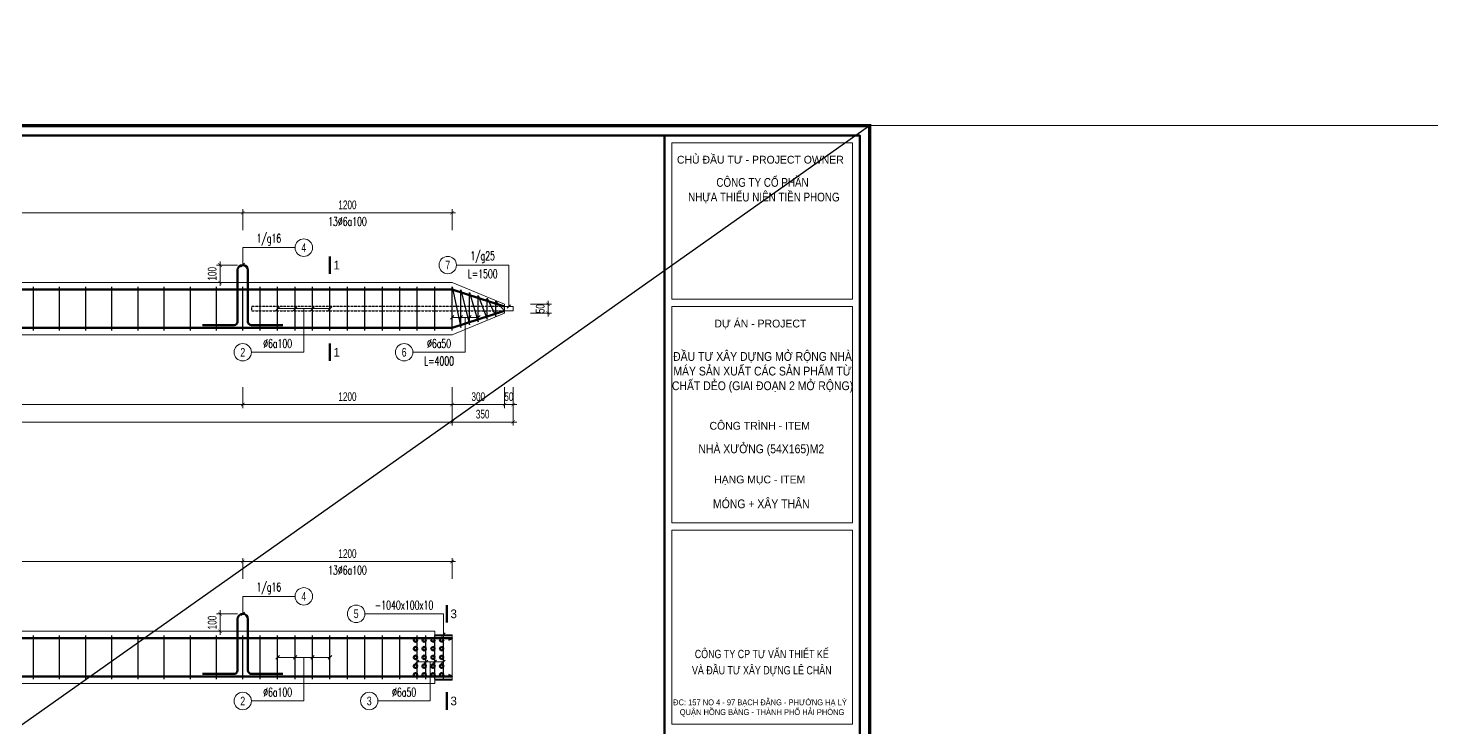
# Model space of a CAD drawing. Header units: inches. Extents: x 541671 to 837720, y 76128 to 1008472.
# Drawn here: x 611809 to 619855, y 380703 to 384717 of the extents above; entities that cross this region are included whole.
import ezdxf
from ezdxf.enums import TextEntityAlignment as Align

# ---------------------------------------------------------------- set-up
doc = ezdxf.new("R2010")
doc.units = ezdxf.units.IN
doc.header["$MEASUREMENT"] = 0
doc.header["$PDMODE"] = 32
doc.header["$PDSIZE"] = -1
doc.linetypes.add('HIDDEN', pattern=[0.375, 0.25, -0.125])
doc.layers.get('0').update_dxf_attribs({"lineweight": 18})
for name, color, linetype, lineweight in [('Hien', 4, 'Continuous', 20), ('KICHTHUOC', 4, 'Continuous', 18), ('LC Net thay', 7, 'Continuous', 25), ('LC Text1', 3, 'Continuous', 20), ('ThepDai', 5, 'Continuous', 30), ('ThepDoc', 3, 'Continuous', 50), ('ThepDocHien', 3, 'Continuous', 50), ('VatLieu', 8, 'Continuous', 9)]:
    doc.layers.add(name, color=color, linetype=linetype, lineweight=lineweight)
doc.layers.add('KCS_Plotter', color=11, linetype='Continuous', plot=False)
doc.layers.add('Khuat', color=6, linetype='HIDDEN')
doc.layers.add('Khungten_LCDI', color=7, linetype='Continuous')
doc.styles.add('Khungten', font='VHAVAN_2.TTF', dxfattribs={"width": 0.8, "height": 5000})
doc.styles.add('ROMANS', font='vncc-rms.shx', dxfattribs={"width": 0.7, "bigfont": 'romancvn.shx'})
doc.styles.add('style2', font='romans.shx', dxfattribs={"width": 0.65, "bigfont": 'vns.shx'})
doc.styles.add('Title', font='VHAVAN_2.TTF', dxfattribs={"width": 0.8})
doc.styles.add('VNAVANTH', font='VHAVANB_2.TTF', dxfattribs={"width": 0.6})
doc.dimstyles.new('dim50', dxfattribs={"dimscale": 20, "dimtxt": 2.5, "dimasz": 1, "dimexe": 1, "dimexo": 0, "dimgap": 1, "dimtad": 1, "dimdec": 0, "dimzin": 12, "dimdsep": 46, "dimtxsty": 'ROMANS', "dimblk": 'ARCHTICK', "dimcen": 0, "dimdle": 1, "dimclrd": 1, "dimclre": 1, "dimclrt": 7, "dimadec": 0, "dimazin": 0, "dimtfac": 4e-06, "dimtdec": 0, "dimtix": 1, "dimtmove": 2, "dimatfit": 3, "dimldrblk": 'ARCHTICK', "dimfxl": 1, "dimtolj": 1, "dimtzin": 0, "dimarcsym": 0})

# ---------------------------------------------------------------- blocks, each defined once
blk = doc.blocks.new('lcdi fix')
at = {"layer": 'Defpoints', "lineweight": 0}
blk.add_lwpolyline([(-1200, -14850), (-1200, 14850), (40800, 14850), (40800, -14850)], close=True, dxfattribs=at)
at = {"layer": 'Khungten_LCDI', "color": 5, "lineweight": 60}
blk.add_line((36600, 14650), (36600, -14650), dxfattribs=at)
at = {"layer": 'Khungten_LCDI', "color": 5, "lineweight": 25}
blk.add_line((40600, -14650), (40600, 14650), dxfattribs=at)
at = {"layer": 'Khungten_LCDI', "color": 5, "lineweight": 60}
blk.add_lwpolyline([(0, -14650), (0, 14650), (40600, 14650), (40600, -14650)], close=True, dxfattribs=at)
at = {"layer": 'Khungten_LCDI', "color": 9, "lineweight": 15}
for points in [[(36750, 11293.6), (40450, 11293.6), (40450, 14500), (36750, 14500)], [(36750, 6711.5), (40450, 6711.5), (40450, 11143.6), (36750, 11143.6)], [(36750, 2587.2), (40450, 2587.2), (40450, 6561.5), (36750, 6561.5)]]:
    blk.add_lwpolyline(points, close=True, dxfattribs=at)
at = {"color": 7, "style": 'Khungten'}
for s, p in [('chñ ®Çu t\xad - project owner', (38565.6, 14071.4)), ('dù ¸n - project', (38565.6, 10715)), ('c«ng tr×nh - item', (38552.5, 8621.1)), ('h¹ng môc - item', (38552.5, 7521.1))]:
    blk.add_text(s, height=160, dxfattribs=at).set_placement(p, align=Align.CENTER)
at = {"color": 7, "style": 'Title', "width": 0.8}
for s, p in [('c«ng ty cp t\xad vÊn thiÕt kÕ', (38594.2, 3941.9)), ('vµ ®Çu t\xad x©y dùng lª ch©n', (38594.2, 3608.6))]:
    blk.add_text(s, height=170, dxfattribs=at).set_placement(p, align=Align.CENTER)
at = {"color": 4, "char_height": 180, "attachment_point": 5, "style": 'Khungten'}
for s, insert, width in [('{\\f.VnArialH|b0|i0|c0|p34;c«ng ty cæ phÇn\\P nhùa thiÕu niªn tiÒn phong }', (38609, 13516.3), 3619.874), ('{\\f.VnArialH|b0|i0|c0|p34;\\W0.85;®Çu t\xad x©y dùng më réng NHµ M¸Y S¶N XUÊT C¸C S¶N PHÈM tõ chÊt dÎo (giai ®o¹n 2 më réng)}', (38609, 9794.1), 3712.556), ('{\\f.VnArialH|b0|i0|c0|p34;\\W0.85;nhµ x\xadëng (54x165)m2}', (38583.9, 8201.2), 3070.025), ('{\\f.VnArialH|b0|i0|c0|p34;\\W0.85;mãng + x©y th©n}', (38583.9, 7101.2), 3070.025)]:
    blk.add_mtext(s, dxfattribs=dict(at, insert=insert, width=width))
at = {"color": 7, "insert": (38600, 3096.5), "char_height": 120, "attachment_point": 2, "style": 'Khungten'}
blk.add_mtext_dynamic_manual_height_columns('®c: 157 no 4 - 97 b¹ch ®»ng - ph\xadêng h¹ lý   quËn hång bµng - thµnh phè h¶i phßng ', width=3421.652, gutter_width=25, heights=[0], dxfattribs=at)
at = {"color": 7, "style": 'Khungten', "width": 0.8}
for tag, p in [('REVISION', (39498.8, -10746.3)), ('NGAYHT', (39546.1, -11609.4))]:
    blk.add_attdef(tag, text='', height=200, dxfattribs=at).set_placement(p, align=Align.CENTER)
at = {"layer": 'LC Text1', "style": 'Title', "width": 1.824646}
for tag, p, p2 in [('TENBANVE1', (36912.7, -8885.8), (40339.1, -8885.8)), ('TENBANVE2', (36912.7, -9562.5), (40339.1, -9562.5))]:
    blk.add_attdef(tag, text='', height=250, dxfattribs=at).set_placement(p, p2, align=Align.FIT)
at = {"layer": 'LC Text1', "style": 'Title', "width": 0.7}
blk.add_attdef('SOBANVE', text='', height=250, dxfattribs=at).set_placement((39562, -13896.2), align=Align.CENTER)
blk = doc.blocks.new('_ArchTick')
at = {"color": 0, "linetype": 'ByBlock', "const_width": 0.15}
blk.add_lwpolyline([(-0.5, -0.5), (0.5, 0.5)], dxfattribs=at)
blk = doc.blocks.new('*D690')
at = {"layer": 'Defpoints', "color": 0, "transparency": 16777216}
for p in [(7958.4, 5816), (7958.4, 5716), (9158.4, 5716)]:
    blk.add_point(p, dxfattribs=at)
at = {"layer": 'KICHTHUOC', "color": 1, "lineweight": -2, "transparency": 16777216}
for p, q in [((9178.4, 5816), (7938.4, 5816)), ((7958.4, 5716), (7958.4, 5836)), ((9158.4, 5716), (9158.4, 5836))]:
    blk.add_line(p, q, dxfattribs=at)
at = {"layer": 'KICHTHUOC', "color": 1, "lineweight": -2, "transparency": 16777216, "xscale": 20, "yscale": 20, "zscale": 20, "rotation": 180}
blk.add_blockref('_ArchTick', (7958.4, 5816), dxfattribs=at)
at = {"layer": 'KICHTHUOC', "color": 1, "lineweight": -2, "transparency": 16777216, "xscale": 20, "yscale": 20, "zscale": 20}
blk.add_blockref('_ArchTick', (9158.4, 5816), dxfattribs=at)
at = {"layer": 'KICHTHUOC', "color": 7, "transparency": 16777216, "insert": (8558.4, 5861), "char_height": 50, "attachment_point": 5, "style": 'ROMANS'}
blk.add_mtext('\\A1;1200', dxfattribs=at)
blk = doc.blocks.new('doancocC2(6000x300x300)')
at = {"layer": 'VatLieu'}
h = blk.add_hatch(color=256, dxfattribs=at)
h.dxf.hatch_style = 2
h.paths.add_polyline_path([(100, 260), (0, 260), (0, 252), (100, 252)])
h.paths.add_polyline_path([(100, 8), (0, 8), (0, 0), (100, 0)])
h = blk.add_hatch(color=256, dxfattribs=at)
h.dxf.hatch_style = 2
h.paths.add_polyline_path([(6000, 260), (5900, 260), (5900, 254), (6000, 254)])
h.paths.add_polyline_path([(6000, 6), (5900, 6), (5900, 0), (6000, 0)])
at = {"layer": 'Hien'}
for p, q in [((0, 260), (100, 260)), ((0, 260), (0, 0)), ((0, 252), (100, 252)), ((100, 280), (5900, 280)), ((100, 280), (100, 252)), ((5900, 280), (5900, 254)), ((6000, 260), (5900, 260)), ((6000, 254), (5900, 254)), ((6000, 260), (6000, 0)), ((0, 8), (100, 8)), ((0, 0), (100, 0)), ((100, 8), (100, -20)), ((6000, 6), (5900, 6)), ((5900, 6), (5900, -20)), ((6000, 0), (5900, 0)), ((5900, -20), (100, -20))]:
    blk.add_line(p, q, dxfattribs=at)
blk = doc.blocks.new('*D699')
at = {"layer": 'Defpoints', "color": 0, "transparency": 16777216}
for p in [(7958.4, 5816), (4358.4, 5716), (7958.4, 5716)]:
    blk.add_point(p, dxfattribs=at)
at = {"layer": 'KICHTHUOC', "color": 1, "lineweight": -2, "transparency": 16777216}
for p, q in [((4338.4, 5816), (7978.4, 5816)), ((4358.4, 5716), (4358.4, 5836)), ((7958.4, 5716), (7958.4, 5836))]:
    blk.add_line(p, q, dxfattribs=at)
at = {"layer": 'KICHTHUOC', "color": 1, "lineweight": -2, "transparency": 16777216, "xscale": 20, "yscale": 20, "zscale": 20, "rotation": 180}
blk.add_blockref('_ArchTick', (4358.4, 5816), dxfattribs=at)
at = {"layer": 'KICHTHUOC', "color": 1, "lineweight": -2, "transparency": 16777216, "xscale": 20, "yscale": 20, "zscale": 20}
blk.add_blockref('_ArchTick', (7958.4, 5816), dxfattribs=at)
at = {"layer": 'KICHTHUOC', "color": 7, "transparency": 16777216, "insert": (6158.4, 5861), "char_height": 50, "attachment_point": 5, "style": 'ROMANS'}
blk.add_mtext('\\A1;3600', dxfattribs=at)
blk = doc.blocks.new('*D747')
at = {"layer": 'Defpoints', "color": 0, "transparency": 16777216}
for p in [(7828.4, 5516), (7928.4, 5516), (7928.4, 5416)]:
    blk.add_point(p, dxfattribs=at)
at = {"layer": 'KICHTHUOC', "color": 1, "lineweight": -2, "transparency": 16777216}
for p, q in [((7928.4, 5516), (7808.4, 5516)), ((7828.4, 5516), (7828.4, 5536)), ((7828.4, 5416), (7828.4, 5516)), ((7928.4, 5416), (7808.4, 5416)), ((7828.4, 5416), (7828.4, 5396))]:
    blk.add_line(p, q, dxfattribs=at)
at = {"layer": 'KICHTHUOC', "color": 1, "lineweight": -2, "transparency": 16777216, "xscale": 20, "yscale": 20, "zscale": 20}
for p, rotation in [((7828.4, 5516), 270), ((7828.4, 5416), 90)]:
    blk.add_blockref('_ArchTick', p, dxfattribs=dict(at, rotation=rotation))
at = {"layer": 'KICHTHUOC', "color": 7, "transparency": 16777216, "insert": (7783.4, 5466), "char_height": 50, "attachment_point": 5, "rotation": 90, "style": 'ROMANS'}
blk.add_mtext('\\A1;100', dxfattribs=at)
blk = doc.blocks.new('_Oblique')
at = {"color": 0, "linetype": 'ByBlock', "lineweight": -2}
blk.add_line((-0.5, -0.5), (0.5, 0.5), dxfattribs=at)
blk = doc.blocks.new('*D748')
at = {"layer": 'Defpoints', "color": 0, "transparency": 16777216}
for p in [(7958.4, 7816), (7958.4, 7716), (9158.4, 7716)]:
    blk.add_point(p, dxfattribs=at)
at = {"layer": 'KICHTHUOC', "color": 1, "lineweight": -2, "transparency": 16777216}
for p, q in [((9178.4, 7816), (7938.4, 7816)), ((7958.4, 7716), (7958.4, 7836)), ((9158.4, 7716), (9158.4, 7836))]:
    blk.add_line(p, q, dxfattribs=at)
at = {"layer": 'KICHTHUOC', "color": 1, "lineweight": -2, "transparency": 16777216, "xscale": 20, "yscale": 20, "zscale": 20, "rotation": 180}
blk.add_blockref('_ArchTick', (7958.4, 7816), dxfattribs=at)
at = {"layer": 'KICHTHUOC', "color": 1, "lineweight": -2, "transparency": 16777216, "xscale": 20, "yscale": 20, "zscale": 20}
blk.add_blockref('_ArchTick', (9158.4, 7816), dxfattribs=at)
at = {"layer": 'KICHTHUOC', "color": 7, "transparency": 16777216, "insert": (8558.4, 7861), "char_height": 50, "attachment_point": 5, "style": 'ROMANS'}
blk.add_mtext('\\A1;1200', dxfattribs=at)
blk = doc.blocks.new('*D749')
at = {"layer": 'Defpoints', "color": 0, "transparency": 16777216}
for p in [(7958.4, 6816), (9158.4, 6816), (7958.4, 6716)]:
    blk.add_point(p, dxfattribs=at)
at = {"layer": 'KICHTHUOC', "color": 1, "lineweight": -2, "transparency": 16777216}
for p, q in [((7958.4, 6816), (7958.4, 6696)), ((9158.4, 6816), (9158.4, 6696)), ((9178.4, 6716), (7938.4, 6716))]:
    blk.add_line(p, q, dxfattribs=at)
at = {"layer": 'KICHTHUOC', "color": 1, "lineweight": -2, "transparency": 16777216, "xscale": 20, "yscale": 20, "zscale": 20, "rotation": 180}
blk.add_blockref('_ArchTick', (7958.4, 6716), dxfattribs=at)
at = {"layer": 'KICHTHUOC', "color": 1, "lineweight": -2, "transparency": 16777216, "xscale": 20, "yscale": 20, "zscale": 20}
blk.add_blockref('_ArchTick', (9158.4, 6716), dxfattribs=at)
at = {"layer": 'KICHTHUOC', "color": 7, "transparency": 16777216, "insert": (8558.4, 6761), "char_height": 50, "attachment_point": 5, "style": 'ROMANS'}
blk.add_mtext('\\A1;1200', dxfattribs=at)
blk = doc.blocks.new('*D750')
at = {"layer": 'Defpoints', "color": 0, "transparency": 16777216}
for p in [(3158.4, 6716), (9158.4, 6716), (3158.4, 6616)]:
    blk.add_point(p, dxfattribs=at)
at = {"layer": 'KICHTHUOC', "color": 1, "lineweight": -2, "transparency": 16777216}
for p, q in [((3158.4, 6716), (3158.4, 6596)), ((9158.4, 6716), (9158.4, 6596)), ((9178.4, 6616), (3138.4, 6616))]:
    blk.add_line(p, q, dxfattribs=at)
at = {"layer": 'KICHTHUOC', "color": 1, "lineweight": -2, "transparency": 16777216, "xscale": 20, "yscale": 20, "zscale": 20, "rotation": 180}
blk.add_blockref('_ArchTick', (3158.4, 6616), dxfattribs=at)
at = {"layer": 'KICHTHUOC', "color": 1, "lineweight": -2, "transparency": 16777216, "xscale": 20, "yscale": 20, "zscale": 20}
blk.add_blockref('_ArchTick', (9158.4, 6616), dxfattribs=at)
at = {"layer": 'KICHTHUOC', "color": 7, "transparency": 16777216, "insert": (6158.4, 6661), "char_height": 50, "attachment_point": 5, "style": 'ROMANS'}
blk.add_mtext('\\A1;6000', dxfattribs=at)
blk = doc.blocks.new('*D751')
at = {"layer": 'Defpoints', "color": 0, "transparency": 16777216}
for p in [(4358.4, 6816), (7958.4, 6816), (7958.4, 6716)]:
    blk.add_point(p, dxfattribs=at)
at = {"layer": 'KICHTHUOC', "color": 1, "lineweight": -2, "transparency": 16777216}
for p, q in [((4358.4, 6816), (4358.4, 6696)), ((7958.4, 6816), (7958.4, 6696)), ((4338.4, 6716), (7978.4, 6716))]:
    blk.add_line(p, q, dxfattribs=at)
at = {"layer": 'KICHTHUOC', "color": 1, "lineweight": -2, "transparency": 16777216, "xscale": 20, "yscale": 20, "zscale": 20, "rotation": 180}
blk.add_blockref('_ArchTick', (4358.4, 6716), dxfattribs=at)
at = {"layer": 'KICHTHUOC', "color": 1, "lineweight": -2, "transparency": 16777216, "xscale": 20, "yscale": 20, "zscale": 20}
blk.add_blockref('_ArchTick', (7958.4, 6716), dxfattribs=at)
at = {"layer": 'KICHTHUOC', "color": 7, "transparency": 16777216, "insert": (6158.4, 6761), "char_height": 50, "attachment_point": 5, "style": 'ROMANS'}
blk.add_mtext('\\A1;3600', dxfattribs=at)
blk = doc.blocks.new('*D723')
at = {"layer": 'Defpoints', "color": 0, "transparency": 16777216}
for p in [(7958.4, 7816), (4358.4, 7716), (7958.4, 7716)]:
    blk.add_point(p, dxfattribs=at)
at = {"layer": 'KICHTHUOC', "color": 1, "lineweight": -2, "transparency": 16777216}
for p, q in [((4338.4, 7816), (7978.4, 7816)), ((4358.4, 7716), (4358.4, 7836)), ((7958.4, 7716), (7958.4, 7836))]:
    blk.add_line(p, q, dxfattribs=at)
at = {"layer": 'KICHTHUOC', "color": 1, "lineweight": -2, "transparency": 16777216, "xscale": 20, "yscale": 20, "zscale": 20, "rotation": 180}
blk.add_blockref('_ArchTick', (4358.4, 7816), dxfattribs=at)
at = {"layer": 'KICHTHUOC', "color": 1, "lineweight": -2, "transparency": 16777216, "xscale": 20, "yscale": 20, "zscale": 20}
blk.add_blockref('_ArchTick', (7958.4, 7816), dxfattribs=at)
at = {"layer": 'KICHTHUOC', "color": 7, "transparency": 16777216, "insert": (6158.4, 7861), "char_height": 50, "attachment_point": 5, "style": 'ROMANS'}
blk.add_mtext('\\A1;3600', dxfattribs=at)
blk = doc.blocks.new('*D728')
at = {"layer": 'Defpoints', "color": 0, "transparency": 16777216}
for p in [(7828.4, 7516), (7928.4, 7516), (7928.4, 7416)]:
    blk.add_point(p, dxfattribs=at)
at = {"layer": 'KICHTHUOC', "color": 1, "lineweight": -2, "transparency": 16777216}
for p, q in [((7928.4, 7516), (7808.4, 7516)), ((7828.4, 7516), (7828.4, 7536)), ((7828.4, 7416), (7828.4, 7516)), ((7928.4, 7416), (7808.4, 7416)), ((7828.4, 7416), (7828.4, 7396))]:
    blk.add_line(p, q, dxfattribs=at)
at = {"layer": 'KICHTHUOC', "color": 1, "lineweight": -2, "transparency": 16777216, "xscale": 20, "yscale": 20, "zscale": 20}
for p, rotation in [((7828.4, 7516), 270), ((7828.4, 7416), 90)]:
    blk.add_blockref('_ArchTick', p, dxfattribs=dict(at, rotation=rotation))
at = {"layer": 'KICHTHUOC', "color": 7, "transparency": 16777216, "insert": (7783.4, 7466), "char_height": 50, "attachment_point": 5, "rotation": 90, "style": 'ROMANS'}
blk.add_mtext('\\A1;100', dxfattribs=at)
blk = doc.blocks.new('*D729')
at = {"layer": 'Defpoints', "color": 0, "transparency": 16777216}
for p in [(9158.4, 6816), (9458.4, 6816), (9458.4, 6716)]:
    blk.add_point(p, dxfattribs=at)
at = {"layer": 'KICHTHUOC', "color": 1, "lineweight": -2, "transparency": 16777216}
for p, q in [((9158.4, 6816), (9158.4, 6696)), ((9458.4, 6816), (9458.4, 6696)), ((9138.4, 6716), (9478.4, 6716))]:
    blk.add_line(p, q, dxfattribs=at)
at = {"layer": 'KICHTHUOC', "color": 1, "lineweight": -2, "transparency": 16777216, "xscale": 20, "yscale": 20, "zscale": 20, "rotation": 180}
blk.add_blockref('_ArchTick', (9158.4, 6716), dxfattribs=at)
at = {"layer": 'KICHTHUOC', "color": 1, "lineweight": -2, "transparency": 16777216, "xscale": 20, "yscale": 20, "zscale": 20}
blk.add_blockref('_ArchTick', (9458.4, 6716), dxfattribs=at)
at = {"layer": 'KICHTHUOC', "color": 7, "transparency": 16777216, "insert": (9308.4, 6761), "char_height": 50, "attachment_point": 5, "style": 'ROMANS'}
blk.add_mtext('\\A1;300', dxfattribs=at)
blk = doc.blocks.new('*D730')
at = {"layer": 'Defpoints', "color": 0, "transparency": 16777216}
for p in [(9458.4, 6816), (9508.4, 6816), (9458.4, 6716)]:
    blk.add_point(p, dxfattribs=at)
at = {"layer": 'KICHTHUOC', "color": 1, "lineweight": -2, "transparency": 16777216}
for p, q in [((9458.4, 6816), (9458.4, 6696)), ((9508.4, 6816), (9508.4, 6696)), ((9458.4, 6716), (9438.4, 6716)), ((9508.4, 6716), (9458.4, 6716)), ((9508.4, 6716), (9528.4, 6716))]:
    blk.add_line(p, q, dxfattribs=at)
at = {"layer": 'KICHTHUOC', "color": 1, "lineweight": -2, "transparency": 16777216, "xscale": 20, "yscale": 20, "zscale": 20}
blk.add_blockref('_ArchTick', (9458.4, 6716), dxfattribs=at)
at = {"layer": 'KICHTHUOC', "color": 1, "lineweight": -2, "transparency": 16777216, "xscale": 20, "yscale": 20, "zscale": 20, "rotation": 180}
blk.add_blockref('_ArchTick', (9508.4, 6716), dxfattribs=at)
at = {"layer": 'KICHTHUOC', "color": 7, "transparency": 16777216, "insert": (9483.4, 6761), "char_height": 50, "attachment_point": 5, "style": 'ROMANS'}
blk.add_mtext('\\A1;50', dxfattribs=at)
blk = doc.blocks.new('*D731')
at = {"layer": 'Defpoints', "color": 0, "transparency": 16777216}
for p in [(9158.4, 6716), (9508.4, 6716), (9508.4, 6616)]:
    blk.add_point(p, dxfattribs=at)
at = {"layer": 'KICHTHUOC', "color": 1, "lineweight": -2, "transparency": 16777216}
for p, q in [((9158.4, 6716), (9158.4, 6596)), ((9508.4, 6716), (9508.4, 6596)), ((9138.4, 6616), (9528.4, 6616))]:
    blk.add_line(p, q, dxfattribs=at)
at = {"layer": 'KICHTHUOC', "color": 1, "lineweight": -2, "transparency": 16777216, "xscale": 20, "yscale": 20, "zscale": 20, "rotation": 180}
blk.add_blockref('_ArchTick', (9158.4, 6616), dxfattribs=at)
at = {"layer": 'KICHTHUOC', "color": 1, "lineweight": -2, "transparency": 16777216, "xscale": 20, "yscale": 20, "zscale": 20}
blk.add_blockref('_ArchTick', (9508.4, 6616), dxfattribs=at)
at = {"layer": 'KICHTHUOC', "color": 7, "transparency": 16777216, "insert": (9333.4, 6661), "char_height": 50, "attachment_point": 5, "style": 'ROMANS'}
blk.add_mtext('\\A1;350', dxfattribs=at)
blk = doc.blocks.new('*D732')
at = {"layer": 'Defpoints', "color": 0, "transparency": 16777216}
for p in [(9608.4, 7291), (9608.4, 7241), (9708.4, 7241)]:
    blk.add_point(p, dxfattribs=at)
at = {"layer": 'KICHTHUOC', "color": 1, "lineweight": -2, "transparency": 16777216}
for p, q in [((9608.4, 7291), (9728.4, 7291)), ((9708.4, 7291), (9708.4, 7311)), ((9708.4, 7291), (9708.4, 7241)), ((9608.4, 7241), (9728.4, 7241)), ((9708.4, 7241), (9708.4, 7221))]:
    blk.add_line(p, q, dxfattribs=at)
at = {"layer": 'KICHTHUOC', "color": 1, "lineweight": -2, "transparency": 16777216, "xscale": 20, "yscale": 20, "zscale": 20}
for p, rotation in [((9708.4, 7291), 270), ((9708.4, 7241), 90)]:
    blk.add_blockref('_ArchTick', p, dxfattribs=dict(at, rotation=rotation))
at = {"layer": 'KICHTHUOC', "color": 7, "transparency": 16777216, "insert": (9663.4, 7266), "char_height": 50, "attachment_point": 5, "rotation": 90, "style": 'ROMANS'}
blk.add_mtext('\\A1;50', dxfattribs=at)
blk = doc.blocks.new('doancocC1(6000x300x300)')
at = {"layer": 'VatLieu'}
h = blk.add_hatch(color=256, dxfattribs=at)
h.dxf.hatch_style = 2
h.paths.add_polyline_path([(100, 260), (0, 260), (0, 252), (100, 252)])
h.paths.add_polyline_path([(100, 8), (0, 8), (0, 0), (100, 0)])
at = {"layer": 'Hien'}
for p, q in [((0, 260), (100, 260)), ((0, 260), (0, 0)), ((0, 252), (100, 252)), ((100, 280), (6000, 280)), ((100, 252), (100, 280)), ((6000, 280), (6300, 155)), ((6000, -20), (6300, 105)), ((6300, 105), (6300, 155)), ((0, 8), (100, 8)), ((0, 0), (100, 0)), ((100, -20), (100, 8)), ((6000, -20), (100, -20))]:
    blk.add_line(p, q, dxfattribs=at)
blk.add_lwpolyline([(6300, 142.5), (6350, 142.5), (6350, 117.5), (6300, 117.5)], dxfattribs=at)
blk = doc.blocks.new('000000000000000000000000')
at = {"layer": 'Khuat'}
blk.add_lwpolyline([(9458.37, 7278.5), (8008.37, 7278.5), (8008.37, 7253.5), (9458.37, 7253.5)], dxfattribs=at)
at = {"layer": 'KICHTHUOC'}
for p, q in [((7958.37, 7616), (8258.37, 7616)), ((7958.37, 7616), (7958.37, 7516)), ((9483.37, 7516), (9183.37, 7516)), ((9483.37, 7516), (9483.37, 7278.5)), ((8158.37, 7266), (8458.37, 7266)), ((8308.37, 7266), (8308.37, 7016)), ((9158.37, 7216), (9308.37, 7216)), ((9233.37, 7216), (9233.37, 7016)), ((8308.37, 7016), (8008.37, 7016)), ((9233.37, 7016), (8933.37, 7016)), ((7958.37, 5616), (8258.37, 5616)), ((7958.37, 5616), (7958.37, 5516)), ((9108.37, 5516), (8658.37, 5516)), ((9108.37, 5516), (9108.37, 5396)), ((8158.37, 5266), (8458.37, 5266)), ((8308.37, 5266), (8308.37, 5016)), ((8958.37, 5241), (9108.37, 5241)), ((9033.37, 5241), (9033.37, 5016)), ((8308.37, 5016), (8008.37, 5016)), ((9033.37, 5016), (8733.37, 5016))]:
    blk.add_line(p, q, dxfattribs=at)
for centre in [(8308.37, 7616), (9133.37, 7516), (7958.37, 7016), (8883.37, 7016), (8308.37, 5616), (8608.37, 5516), (7958.37, 5016), (8683.37, 5016)]:
    blk.add_circle(centre, 50, dxfattribs=at)
at = {"layer": 'ThepDai'}
for p, q in [((6758.37, 7141), (6758.37, 7391)), ((6908.37, 7141), (6908.37, 7391)), ((7058.37, 7141), (7058.37, 7391)), ((7208.37, 7141), (7208.37, 7391)), ((7358.37, 7141), (7358.37, 7391)), ((7508.37, 7141), (7508.37, 7391)), ((7658.37, 7141), (7658.37, 7391)), ((7808.37, 7141), (7808.37, 7391)), ((7958.37, 7141), (7958.37, 7391)), ((8058.37, 7141), (8058.37, 7391)), ((8158.37, 7141), (8158.37, 7391)), ((8258.37, 7141), (8258.37, 7391)), ((8358.37, 7141), (8358.37, 7391)), ((8458.37, 7141), (8458.37, 7391)), ((8558.37, 7141), (8558.37, 7391)), ((8658.37, 7141), (8658.37, 7391)), ((8758.37, 7141), (8758.37, 7391)), ((8858.37, 7141), (8858.37, 7391)), ((8958.37, 7141), (8958.37, 7391)), ((9058.37, 7141), (9058.37, 7391)), ((6758.37, 5141), (6758.37, 5391)), ((6908.37, 5141), (6908.37, 5391)), ((7058.37, 5141), (7058.37, 5391)), ((7208.37, 5141), (7208.37, 5391)), ((7358.37, 5141), (7358.37, 5391)), ((7508.37, 5141), (7508.37, 5391)), ((7658.37, 5141), (7658.37, 5391)), ((7808.37, 5141), (7808.37, 5391)), ((7958.37, 5141), (7958.37, 5391)), ((8058.37, 5141), (8058.37, 5391)), ((8158.37, 5141), (8158.37, 5391)), ((8258.37, 5141), (8258.37, 5391)), ((8358.37, 5141), (8358.37, 5391)), ((8458.37, 5141), (8458.37, 5391)), ((8558.37, 5141), (8558.37, 5391)), ((8658.37, 5141), (8658.37, 5391)), ((8758.37, 5141), (8758.37, 5391)), ((8858.37, 5141), (8858.37, 5391)), ((8958.37, 5141), (8958.37, 5391)), ((9008.37, 5141), (9008.37, 5391)), ((9058.37, 5141), (9058.37, 5391)), ((9108.37, 5141), (9108.37, 5391))]:
    blk.add_line(p, q, dxfattribs=at)
blk.add_lwpolyline([(9158.37, 7141), (9158.37, 7391), (9208.37, 7157.25), (9208.37, 7374.75), (9258.37, 7173.5), (9258.37, 7358.5), (9308.37, 7189.75), (9308.37, 7342.25), (9358.37, 7206), (9358.37, 7326), (9408.37, 7222.25), (9408.37, 7309.75), (9458.37, 7253.5)], dxfattribs=at)
at = {"layer": 'ThepDoc'}
for points in [[(9458.37, 7278.5), (9158.37, 7376), (3158.37, 7376), (3178.37, 7366)], [(9458.37, 7253.5), (9158.37, 7156), (3158.37, 7156), (3178.37, 7166)], [(9138.37, 5366), (9158.37, 5376), (3158.37, 5376), (3178.37, 5366)], [(9138.37, 5166), (9158.37, 5156), (3158.37, 5156), (3178.37, 5166)]]:
    blk.add_lwpolyline(points, dxfattribs=at)
for centre in [(8948.37, 5366), (8948.37, 5316), (8998.37, 5366), (8998.37, 5316), (9048.37, 5366), (9048.37, 5316), (9098.37, 5366), (9098.37, 5316), (8948.37, 5266), (8998.37, 5266), (9048.37, 5266), (9098.37, 5266), (8948.37, 5216), (8948.37, 5166), (8998.37, 5216), (8998.37, 5166), (9048.37, 5216), (9048.37, 5166), (9098.37, 5216), (9098.37, 5166)]:
    blk.add_circle(centre, 10, dxfattribs=at)
at = {"layer": 'ThepDocHien'}
for p, q in [((8458.37, 7466), (8458.37, 7566)), ((8458.37, 7066), (8458.37, 6966)), ((9128.76, 5466), (9128.76, 5566)), ((9128.76, 5066), (9128.76, 4966))]:
    blk.add_line(p, q, dxfattribs=at)
for points in [[(8188.37, 7171), (8008.37, 7171, -0.4142136), (7988.37, 7191), (7988.37, 7486, 1), (7928.37, 7486), (7928.37, 7191, -0.4142136), (7908.37, 7171), (7728.37, 7171)], [(8188.37, 5171), (8008.37, 5171, -0.4142136), (7988.37, 5191), (7988.37, 5486, 1), (7928.37, 5486), (7928.37, 5191, -0.4142136), (7908.37, 5171), (7728.37, 5171)]]:
    blk.add_lwpolyline(points, format="xyb", dxfattribs=at)
at = {"layer": 'VatLieu', "const_width": 19.6}
blk.add_lwpolyline([(-209.36, 0), (11550.64, 0), (11550.64, 8316), (-209.36, 8316)], close=True, dxfattribs=at)
at = {"layer": 'KICHTHUOC', "xscale": 20, "yscale": 20, "zscale": 20}
for p in [(7958.37, 7516), (8158.37, 7266), (8258.37, 7266), (8358.37, 7266), (8458.37, 7266), (9483.37, 7278.5), (9158.37, 7216), (9208.37, 7216), (9258.37, 7216), (9308.37, 7216), (7958.37, 5516), (9108.37, 5396), (8158.37, 5266), (8258.37, 5266), (8358.37, 5266), (8458.37, 5266), (8958.37, 5241), (9008.37, 5241), (9058.37, 5241), (9108.37, 5241)]:
    blk.add_blockref('_Oblique', p, dxfattribs=at)
at = {"layer": 'VatLieu'}
for name, p in [('doancocC1(6000x300x300)', (3158.37, 7136)), ('doancocC2(6000x300x300)', (3158.37, 5136))]:
    blk.add_blockref(name, p, dxfattribs=at)
for s, style, width, p in [('13%%c6a100', 'style2', 0.65, (8558.37, 7766)), ('1/g16', 'style2', 0.65, (8108.37, 7666)), ('4', 'ROMANS', 0.75, (8308.37, 7616)), ('1/g25', 'style2', 0.65, (9333.37, 7566)), ('7', 'ROMANS', 0.75, (9133.37, 7516)), ('L=1500', 'style2', 0.65, (9333.37, 7466)), ('%%c6a100', 'style2', 0.65, (8158.37, 7066)), ('%%c6a50', 'style2', 0.65, (9083.37, 7066)), ('2', 'ROMANS', 0.75, (7958.37, 7016)), ('6', 'ROMANS', 0.75, (8883.37, 7016)), ('L=4000', 'style2', 0.65, (9083.37, 6966)), ('13%%c6a100', 'style2', 0.65, (8558.37, 5766)), ('1/g16', 'style2', 0.65, (8108.37, 5666)), ('4', 'ROMANS', 0.75, (8308.37, 5616)), ('-1040x100x10', 'style2', 0.65, (8883.37, 5566)), ('5', 'ROMANS', 0.75, (8608.37, 5516)), ('%%c6a100', 'style2', 0.65, (8158.37, 5066)), ('%%c6a50', 'style2', 0.65, (8883.37, 5066)), ('2', 'ROMANS', 0.75, (7958.37, 5016)), ('3', 'ROMANS', 0.75, (8683.37, 5016))]:
    blk.add_text(s, height=50, dxfattribs=dict(style=style, width=width)).set_placement(p, align=Align.MIDDLE)
at = {"style": 'VNAVANTH'}
for s, p in [('1', (8478.37, 7515.8)), ('1', (8478.37, 7016)), ('3', (9148.76, 5515.8)), ('3', (9148.76, 5016))]:
    blk.add_text(s, height=50, dxfattribs=at).set_placement(p, align=Align.MIDDLE_LEFT)
at = {"layer": 'KICHTHUOC'}
for base, p1, p2, picture, middle in [((7958.37, 7816), (4358.37, 7716), (7958.37, 7716), '*D723', (6158.37, 7861)), ((7958.37, 7816), (9158.37, 7716), (7958.37, 7716), '*D748', (8558.37, 7861)), ((7958.37, 6716), (4358.37, 6816), (7958.37, 6816), '*D751', (6158.37, 6761)), ((9458.37, 6716), (9158.37, 6816), (9458.37, 6816), '*D729', (9308.37, 6761)), ((3158.37, 6616), (9158.37, 6716), (3158.37, 6716), '*D750', (6158.37, 6661)), ((7958.37, 5816), (4358.37, 5716), (7958.37, 5716), '*D699', (6158.37, 5861)), ((7958.37, 5816), (9158.37, 5716), (7958.37, 5716), '*D690', (8558.37, 5861))]:
    dim = blk.add_linear_dim(base=base, p1=p1, p2=p2, dimstyle='dim50', dxfattribs=at)
    dim.commit()
    dim.dimension.update_dxf_attribs({"geometry": picture, "text_midpoint": middle})
for base, p1, p2, angle, picture, middle in [((7828.37, 7516), (7928.37, 7416), (7928.37, 7516), 90, '*D728', (7783.37, 7466)), ((9708.37, 7241), (9608.37, 7291), (9608.37, 7241), 270, '*D732', (9663.37, 7266)), ((7958.37, 6716), (9158.37, 6816), (7958.37, 6816), 180, '*D749', (8558.37, 6761)), ((9458.37, 6716), (9508.37, 6816), (9458.37, 6816), 180, '*D730', (9483.37, 6761)), ((9508.37, 6616), (9158.37, 6716), (9508.37, 6716), 180, '*D731', (9333.37, 6661)), ((7828.37, 5516), (7928.37, 5416), (7928.37, 5516), 90, '*D747', (7783.37, 5466))]:
    dim = blk.add_linear_dim(base=base, p1=p1, p2=p2, angle=angle, dimstyle='dim50', dxfattribs=at)
    dim.commit()
    dim.dimension.update_dxf_attribs({"geometry": picture, "text_midpoint": middle})

msp = doc.modelspace()

# ---------------------------------------------------------------- linework, layer by layer
at = {"layer": 'KCS_Plotter', "ltscale": 50}
msp.add_line((604872, 375841.4), (616632, 384157.4), dxfattribs=at)

# ---------------------------------------------------------------- block references
msp.add_blockref('000000000000000000000000', (605081.4, 375841.4))
at = {"layer": 'LC Net thay'}
for p, xscale, yscale, zscale in [((611524.8, 466485.8), 5.543999978195854, 5.543999978195854, 5.543999978195854), ((605208, 379999.4), 0.2800000003518924, 0.2800000003518924, 0.2800000003518924)]:
    msp.add_blockref('lcdi fix', p, dxfattribs=dict(at, xscale=xscale, yscale=yscale, zscale=zscale))

doc.saveas('drawing.dxf')
